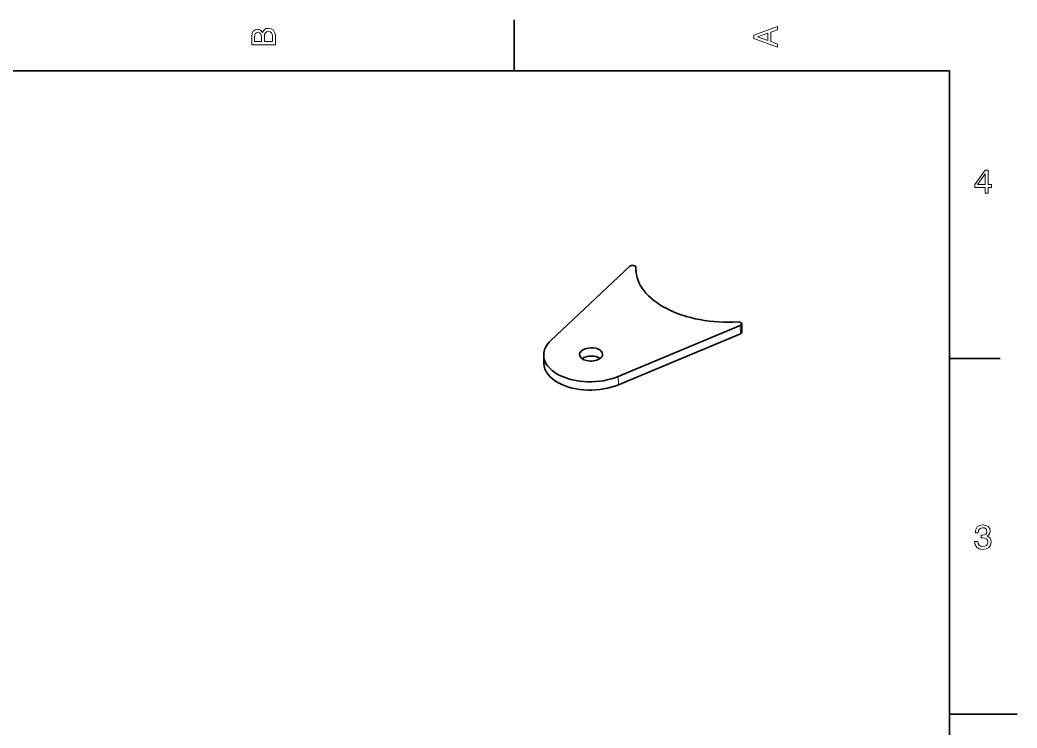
# Model space of a CAD drawing. Extents: x 0 to 297, y 0 to 210.
# Drawn here: x 149.7 to 297, y 103 to 207.5 of the extents above; entities that cross this region are included whole.
import ezdxf

# ---------------------------------------------------------------- set-up
doc = ezdxf.new("R2010")
doc.units = 0

msp = doc.modelspace()

# ---------------------------------------------------------------- linework, layer by layer
at = {"color": 7, "lineweight": 35, "ltscale": 0.1875}
for p, q in [((222.699997, 200), (222.699997, 207.5)), ((287, 157.5), (294.5, 157.5))]:
    msp.add_line(p, q, dxfattribs=at)
at = {"color": 7, "lineweight": 35}
for p, q in [((287, 200), (10, 200)), ((287, 10), (287, 200))]:
    msp.add_line(p, q, dxfattribs=at)
at = {"color": 7, "lineweight": 35, "ltscale": 0.399287}
msp.add_line((239.770279, 171.119888), (228.129211, 160.184937), dxfattribs=at)
at = {"color": 7, "lineweight": 13, "ltscale": 0.013478}
msp.add_line((240.704346, 170.432846), (240.694412, 170.971878), dxfattribs=at)
at = {"color": 7, "lineweight": 35, "ltscale": 0.013821}
msp.add_line((240.704712, 170.428864), (240.694519, 170.981628), dxfattribs=at)
at = {"color": 7, "lineweight": 35, "ltscale": 0.488132}
for p, q in [((256.107452, 162.389709), (238.09201, 154.861053)), ((256.130035, 161.165298), (238.114594, 153.636642))]:
    msp.add_line(p, q, dxfattribs=at)
at = {"color": 7, "lineweight": 13, "ltscale": 0.030615}
for p, q in [((256.130035, 161.165298), (256.107452, 162.389709)), ((238.09201, 154.861053), (238.114594, 153.636642))]:
    msp.add_line(p, q, dxfattribs=at)
at = {"color": 7, "lineweight": 35, "ltscale": 0.030615}
for p, q in [((256.342651, 161.407318), (256.320038, 162.631714)), ((227.093475, 156.7668), (227.070892, 157.991211))]:
    msp.add_line(p, q, dxfattribs=at)
at = {"color": 7, "lineweight": 35, "ltscale": 0.25}
msp.add_line((287, 105), (297, 105), dxfattribs=at)
at = {"color": 7, "lineweight": 13}
for points in [[(185.542007, 205.630417), (185.249496, 205.983429), (185.052811, 206.074219), (184.81073, 206.104477), (184.432495, 206.03891), (184.160156, 205.842224), (183.993729, 205.524506), (183.933212, 205.080704), (183.933212, 203.835022), (187.433212, 203.835022), (187.433212, 205.151306), (187.36261, 205.620331), (187.155838, 205.968307), (186.828018, 206.185165), (186.384216, 206.260818), (186.08667, 206.215424), (185.839554, 206.094391), (185.65799, 205.897705)], [(261.633209, 203.466858), (261.633209, 203.930847), (260.604401, 204.298996), (260.604401, 205.695969), (261.633209, 206.064133), (261.633209, 206.538193), (258.128174, 205.257217), (258.128174, 204.742798)], [(185.385666, 204.984879), (185.385666, 204.298996), (184.351807, 204.298996), (184.351807, 205.025223), (184.382065, 205.297562), (184.472839, 205.489197), (184.629181, 205.605194), (184.86116, 205.645538), (185.093155, 205.600143), (185.254532, 205.479111), (185.355408, 205.272339)], [(187.014618, 205.095825), (187.014618, 204.298996), (185.809296, 204.298996), (185.809296, 205.050446), (185.844589, 205.368164), (185.9505, 205.595108), (186.132065, 205.731277), (186.394302, 205.776657), (186.671692, 205.731277), (186.863327, 205.605194), (186.979324, 205.393372)], [(260.17572, 204.460388), (258.632477, 205), (260.17572, 205.539627)], [(292.277374, 181.916794), (292.731262, 181.916794), (292.731262, 182.784225), (293.23056, 182.784225), (293.23056, 183.187683), (292.731262, 183.187683), (292.731262, 185.341141), (292.272339, 185.341141), (290.739197, 183.228027), (290.739197, 182.784225), (292.277374, 182.784225)], [(291.162842, 183.187683), (292.277374, 184.756134), (292.277374, 183.187683)], [(290.729126, 130.51622), (290.729126, 130.480911), (290.809814, 129.996765), (291.046844, 129.633652), (291.420044, 129.401657), (291.914276, 129.315933), (292.438782, 129.401657), (292.832153, 129.623566), (293.08429, 129.976593), (293.175079, 130.430481), (293.134735, 130.728027), (293.023773, 130.970108), (292.842224, 131.156708), (292.600159, 131.292877), (292.927948, 131.565216), (293.043945, 131.998932), (292.968292, 132.392303), (292.751434, 132.68985), (292.398407, 132.87645), (291.914276, 132.942017), (291.460388, 132.861313), (291.112396, 132.63942), (290.885468, 132.286392), (290.809814, 131.817368), (290.809814, 131.782074), (291.258636, 131.782074), (291.299011, 132.104828), (291.430115, 132.336823), (291.641937, 132.478027), (291.939484, 132.528473), (292.201721, 132.488113), (292.393372, 132.382217), (292.509369, 132.210739), (292.554749, 131.97876), (292.509369, 131.731628), (292.388336, 131.565216), (292.176514, 131.46434), (291.889069, 131.434082), (291.692383, 131.439133), (291.692383, 131.04071), (291.939484, 131.050797), (292.257202, 131.005417), (292.494232, 130.884369), (292.635468, 130.687683), (292.685883, 130.430481), (292.630402, 130.13797), (292.484161, 129.921112), (292.252167, 129.784943), (291.944519, 129.739563), (291.626801, 129.789993), (291.394806, 129.941284), (291.248566, 130.183365), (291.193085, 130.51622)]]:
    msp.add_lwpolyline(points, close=True, dxfattribs=at)
at = {"color": 7, "lineweight": 35}
for centre, major_axis, start_param, end_param in [((240.194595, 170.972397), (0.499908, 0.009216), 0.0000406329, 2.5737387309), ((254.689087, 170.957367), (13.99762, 0.258224), 3.1078632943, 3.1416353555), ((240.194595, 170.972397), (0.499908, 0.009216), 6.2494559479, 6.2832259401), ((254.689087, 170.957367), (13.99762, 0.258224), 3.1416353555, 4.779827073), ((255.820129, 162.622498), (0.499908, 0.009216), 0.0000221452, 1.6382344194), ((255.820129, 162.622498), (0.499908, 0.009216), 5.3139516364, 6.2832074524), ((255.842728, 161.398087), (0.499908, 0.009216), 5.3139516364, 6.2832074524), ((234.069702, 158.120102), (6.99881, 0.12912), 2.5737387309, 3.1415392796), ((234.069702, 158.120102), (1.699707, 0.031357), 6.2831601332, 9.4247527868), ((234.069702, 158.120102), (6.99881, 0.12912), 3.1415392796, 3.9438451836), ((234.069702, 158.120102), (1.699707, 0.031357), 3.1415674797, 5.5146415104), ((234.092285, 156.895691), (1.699707, 0.031357), 0.6736084979, 2.4683977214), ((234.069702, 158.120102), (1.699707, 0.031357), 5.5146415104, 6.2831601332), ((234.092285, 156.895691), (6.99881, 0.12912), 3.1415392796, 3.9438451836), ((234.069702, 158.120102), (6.99881, 0.12912), 3.9438451836, 5.3139516364), ((234.092285, 156.895691), (6.99881, 0.12912), 3.9438451836, 5.3139516364)]:
    msp.add_ellipse(centre, major_axis=major_axis, ratio=0.577473, start_param=start_param, end_param=end_param, dxfattribs=at)

doc.saveas('drawing.dxf')
